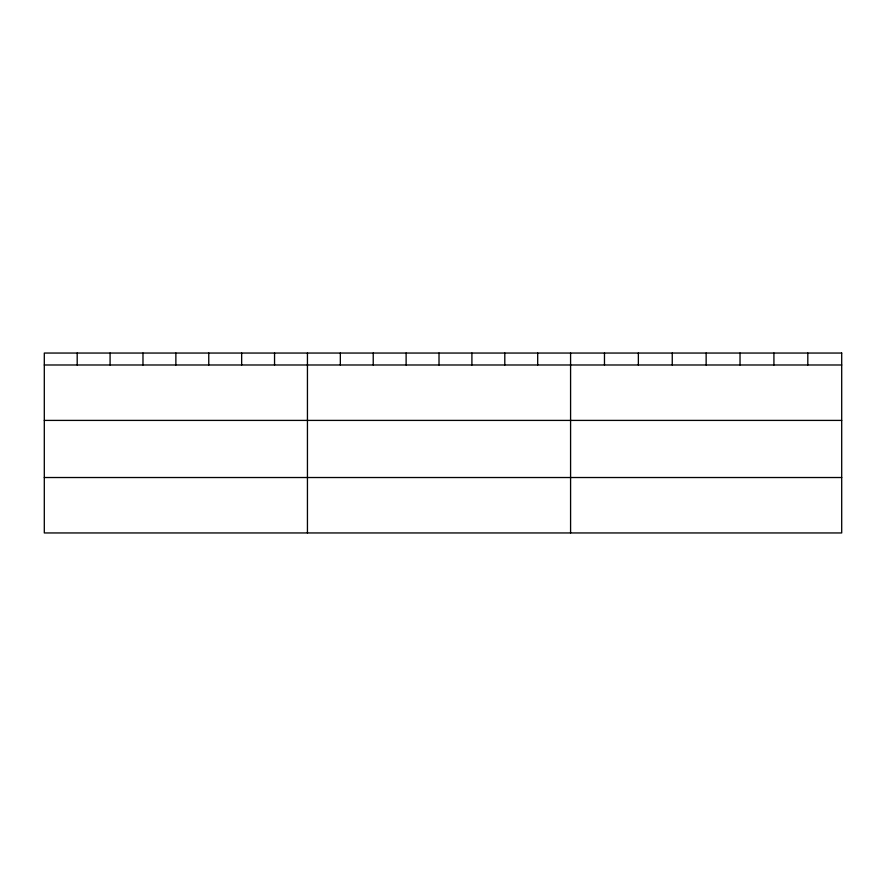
<?xml version="1.0" encoding="UTF-8"?>
<svg xmlns="http://www.w3.org/2000/svg" width="886" height="886" viewBox="0 0 886 886"><rect width="100%" height="100%" fill="white"/><g stroke="black" fill="none" stroke-linecap="round" stroke-linejoin="round"><path stroke-width="1.33" d="M44.3 364.988L841.7 364.988M44.3 420.407L841.7 420.407M44.3 477.521L841.7 477.521M807.81 353.049L807.81 364.988M773.921 353.049L773.921 364.988M740.032 353.049L740.032 364.988M706.142 353.049L706.142 364.988M672.252 353.049L672.252 364.988M638.363 353.049L638.363 364.988M604.473 353.049L604.473 364.988M570.584 353.049L570.584 532.951M537.691 353.049L537.691 364.988M504.798 353.049L504.798 364.988M471.906 353.049L471.906 364.988M439.013 353.049L439.013 364.988M406.12 353.049L406.12 364.988M373.227 353.049L373.227 364.988M340.335 353.049L340.335 364.988M307.442 353.049L307.442 532.951M274.549 353.049L274.549 364.988M241.656 353.049L241.656 364.988M208.764 353.049L208.764 364.988M175.871 353.049L175.871 364.988M142.978 353.049L142.978 364.988M110.085 353.049L110.085 364.988M77.193 353.049L77.193 364.988M841.7 353.049L44.3 353.049L44.3 532.951L841.7 532.951L841.7 353.049"/></g></svg>
